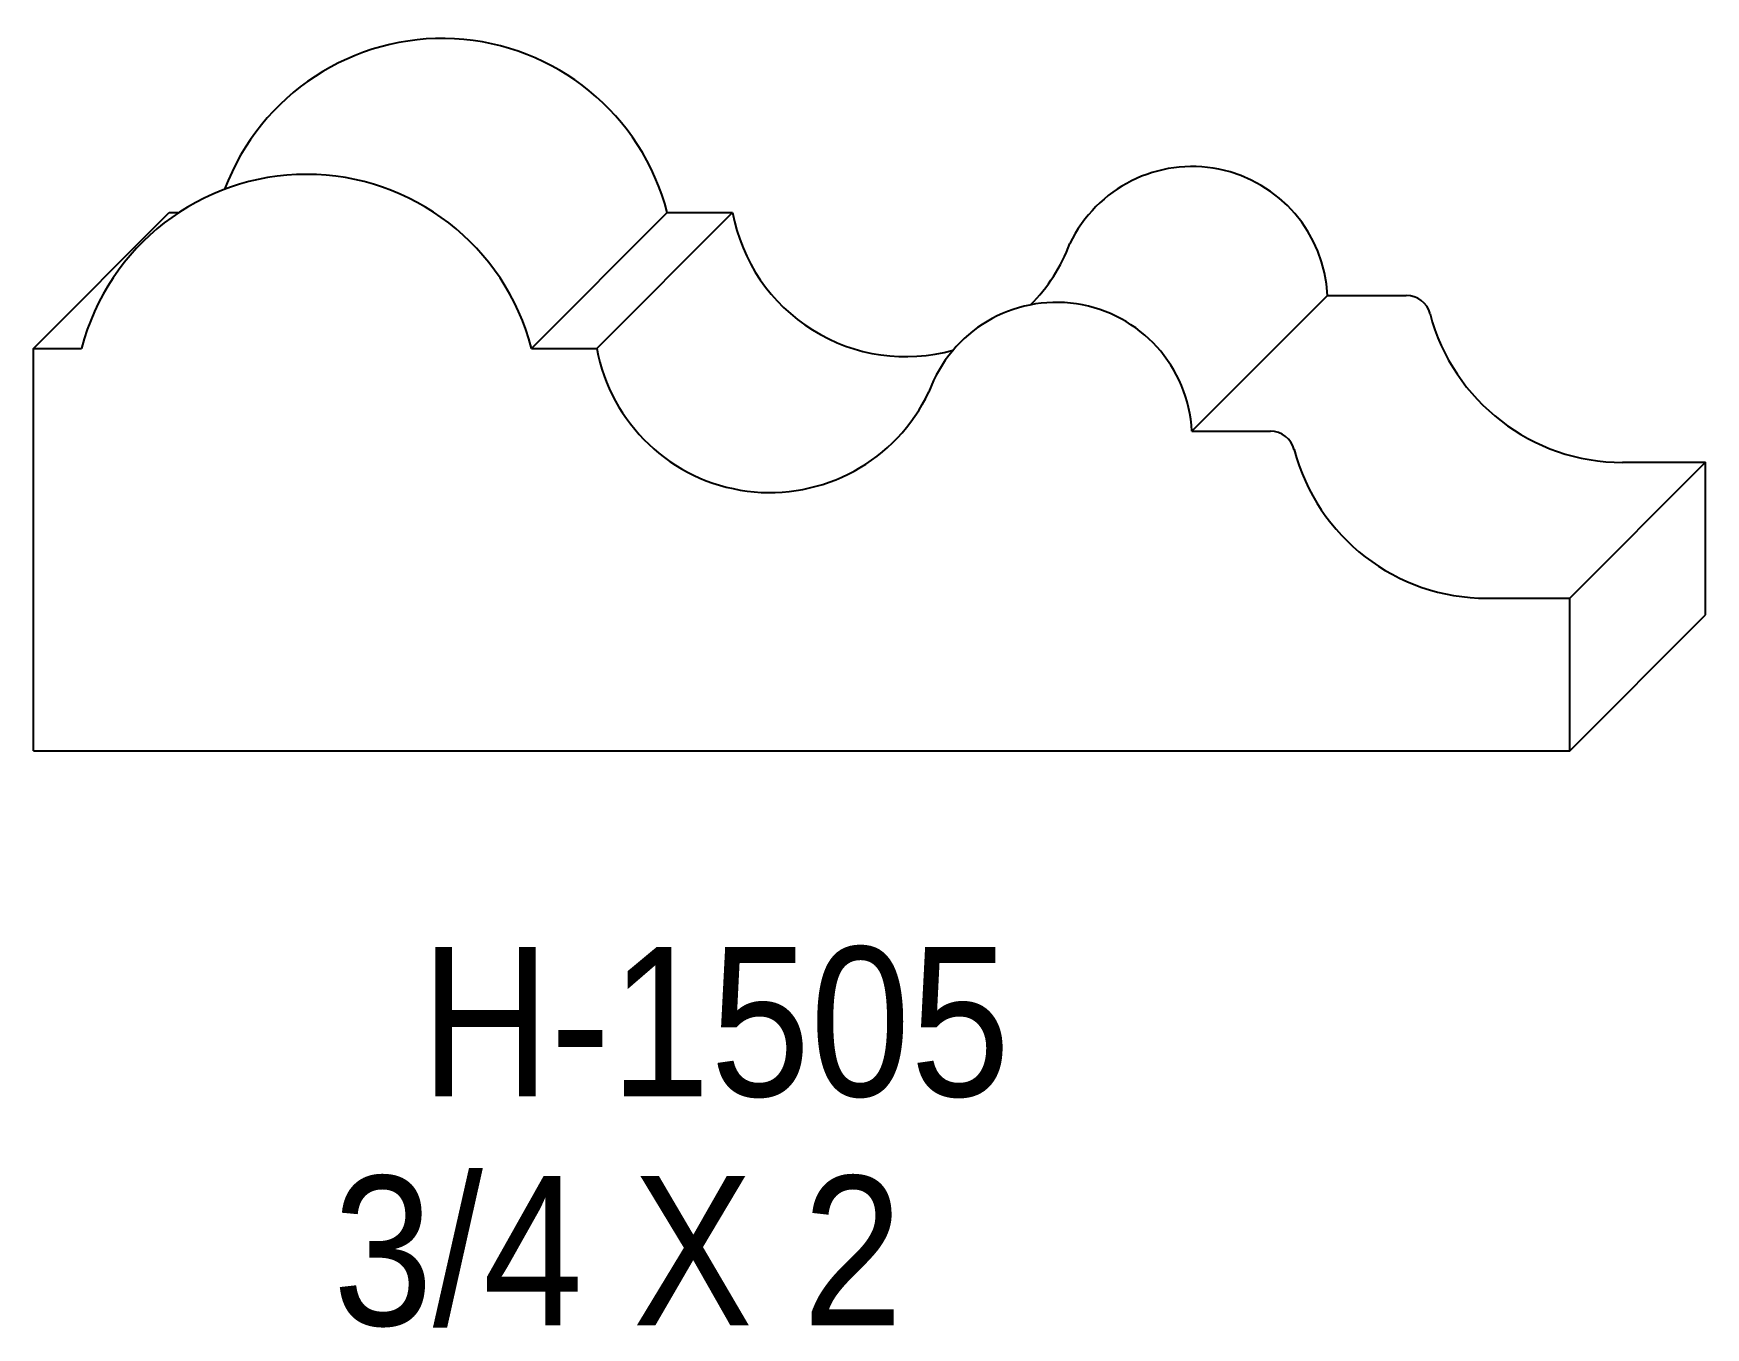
# Model space of a CAD drawing. Extents: x 73.32 to 75.49, y 139.74 to 141.42.
import ezdxf

# ---------------------------------------------------------------- set-up
doc = ezdxf.new("R2010")
doc.units = 0
doc.header["$LTSCALE"] = 5
doc.layers.add('PROFILE', color=7, linetype='CONTINUOUS')
doc.styles.add('TXT', font='TXT', dxfattribs={"height": 3.5})

msp = doc.modelspace()

# ---------------------------------------------------------------- linework, layer by layer
at = {"layer": 'PROFILE', "color": 1, "linetype": 'CONTINUOUS'}
for p, q in [((73.3151, 141.011), (73.4918, 141.1877)), ((73.4918, 141.1877), (73.5043, 141.1877)), ((73.9634, 141.011), (74.1401, 141.1877)), ((74.0483, 141.011), (74.2251, 141.1877)), ((74.1401, 141.1877), (74.2251, 141.1877)), ((74.8228, 140.9032), (74.9995, 141.08)), ((74.9995, 141.08), (75.1018, 141.08)), ((73.3151, 140.4876), (73.3151, 141.011)), ((73.3151, 141.011), (73.3776, 141.011)), ((73.9634, 141.011), (74.0483, 141.011)), ((74.8228, 140.9032), (74.925, 140.9032)), ((75.3146, 140.686), (75.4914, 140.8628)), ((75.3834, 140.8628), (75.4914, 140.8628)), ((75.4914, 140.6643), (75.4914, 140.8628)), ((75.2067, 140.686), (75.3146, 140.686)), ((75.3146, 140.4876), (75.3146, 140.686)), ((75.3146, 140.4876), (75.4914, 140.6643)), ((73.3151, 140.4876), (75.3146, 140.4876))]:
    msp.add_line(p, q, dxfattribs=at)
msp.add_arc((74.4524, 141.2268), 0.2261, 315.2526, 339.404, dxfattribs=at)
for centre, major_axis, start_param, end_param in [((73.8472, 141.1116), (0, 0.3026), -1.316351, 1.211083), ((74.8232, 141.0711), (0.1765, 0), 0.050152, 2.695345), ((73.6705, 140.9348), (0, 0.3026), -1.316351, 1.316351), ((74.4503, 141.2293), (0, 0.229), -4.529959, -2.868489), ((74.6465, 140.8944), (0, 0.1765), -1.520644, 1.222013), ((75.1018, 141.0479), (0.0321, 0), 0.257115, 1.570796), ((75.3834, 141.1219), (0, 0.2592), -4.455273, -3.141593), ((74.2735, 141.0525), (0.229, 0), -2.959163, -0.441507), ((74.925, 140.8711), (0, 0.0321), -1.313681, 0), ((75.2067, 140.9452), (0, 0.2592), -4.455273, -3.141593)]:
    msp.add_ellipse(centre, major_axis=major_axis, ratio=1, start_param=start_param, end_param=end_param, dxfattribs=at)

# ---------------------------------------------------------------- texts
at = {"layer": 'PROFILE', "color": 1, "linetype": 'CONTINUOUS', "style": 'TXT', "width": 0.9}
for s, p in [('H-1505', (73.819, 140.0381)), ('3/4 X 2', (73.7049, 139.74))]:
    msp.add_text(s, height=0.19439, dxfattribs=at).set_placement(p)

doc.saveas('drawing.dxf')
